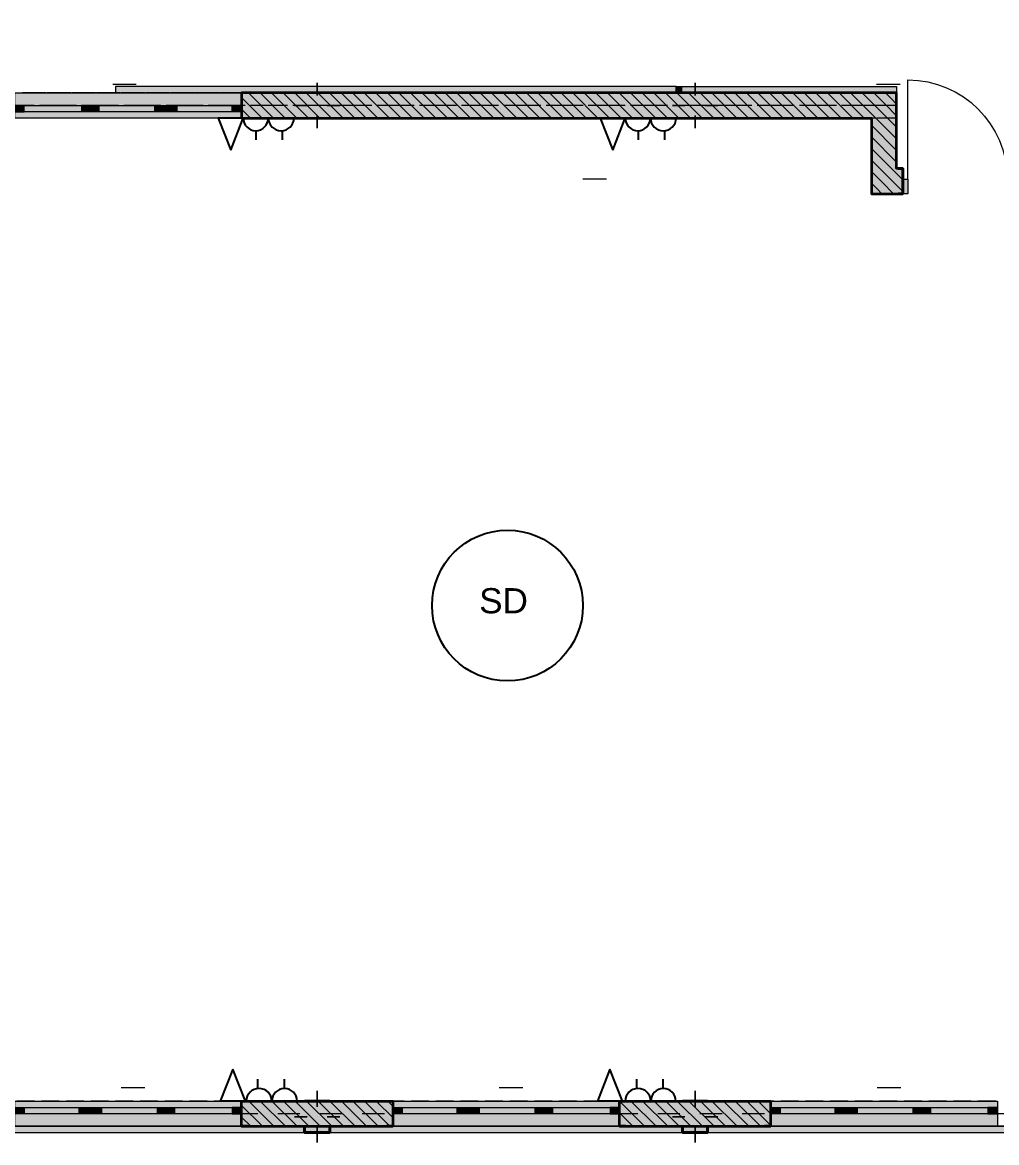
# Model space of a CAD drawing. Header units: inches. Extents: x 206002 to 410047, y 60394 to 83306.
# Drawn here: x 365110 to 372863, y 63736 to 72648 of the extents above; entities that cross this region are included whole.
import ezdxf

# ---------------------------------------------------------------- set-up
doc = ezdxf.new("R2010")
doc.units = ezdxf.units.IN
doc.header["$MEASUREMENT"] = 0
for name, color, linetype in [('LIGHTING', 1, 'Continuous'), ('PDF_Annotation - Text', 7, 'Continuous'), ('PDF_Structural - Bearing', 7, 'Continuous'), ('POW', 212, 'Continuous')]:
    doc.layers.add(name, color=color, linetype=linetype)
doc.styles.get("Standard").update_dxf_attribs({"font": 'arial.ttf'})

msp = doc.modelspace()

# ---------------------------------------------------------------- linework, layer by layer
at = {"layer": 'LIGHTING'}
for p, q in [((366866.7, 71886.5), (366666.7, 71886.5)), ((366666.7, 71886.5), (366767.6, 71632)), ((366767.6, 71632), (366866.7, 71886.5)), ((366866.7, 71886.5), (367271.1, 71886.5)), ((369907.9, 71886.5), (369707.9, 71886.5)), ((369707.9, 71886.5), (369808.8, 71632)), ((369808.8, 71632), (369907.9, 71886.5)), ((369907.9, 71886.5), (370312.2, 71886.5)), ((366967.8, 71786.5), (366967.8, 71713.4)), ((367178.1, 71786.8), (367178.1, 71713.4)), ((370009, 71786.5), (370009, 71713.4)), ((370219.2, 71786.8), (370219.2, 71713.4)), ((366783.5, 64320.4), (366684.4, 64065.9)), ((366884.4, 64065.9), (366783.5, 64320.4)), ((369784.5, 64320.4), (369685.4, 64065.9)), ((369885.4, 64065.9), (369784.5, 64320.4)), ((366984.1, 64165.7), (366984.1, 64239.1)), ((367194.4, 64165.9), (367194.4, 64239.1)), ((369999.1, 64165.7), (369999.1, 64239.1)), ((370209.4, 64165.9), (370209.4, 64239.1)), ((366884.4, 64065.9), (366684.4, 64065.9)), ((367295.5, 64065.9), (366891.2, 64065.9)), ((369885.4, 64065.9), (369685.4, 64065.9)), ((370310.5, 64065.9), (369906.1, 64065.9))]:
    msp.add_line(p, q, dxfattribs=at)
for centre, radius, start, end in [((366966.7, 71886.5), 100, 180, 0), ((367168.9, 71888.7), 102.2, 181.22338, 358.77662), ((370007.9, 71886.5), 100, 180, 0), ((370210, 71888.7), 102.2, 181.22338, 358.77662), ((366993.3, 64063.7), 102.2, 1.22338, 178.77662), ((367195.5, 64065.9), 100, 0, 180), ((370008.3, 64063.7), 102.2, 1.22338, 178.77662), ((370210.5, 64065.9), 100, 0, 180)]:
    msp.add_arc(centre, radius, start, end, dxfattribs=at)
at = {"layer": 'PDF_Annotation - Text', "lineweight": 9}
for points in [[(365828.6, 72155.3), (366015.7, 72155.3)], [(371907.5, 72155.3), (372094.6, 72155.3)], [(369570.4, 71403.3), (369757.4, 71403.3)], [(365897, 64174.6), (366084.1, 64174.6)], [(368904.9, 64174.6), (369092.1, 64174.6)], [(371912.9, 64174.6), (372099.9, 64174.6)]]:
    msp.add_lwpolyline(points, dxfattribs=at)
at = {"layer": 'PDF_Structural - Bearing', "lineweight": 18}
msp.add_lwpolyline([(409967, 74292.9), (379486.7, 74292.9), (379486.7, 81254.4), (376478.8, 81254.4), (376478.8, 74292.9), (345998.6, 74292.9), (345998.6, 65369.4), (355523.7, 65369.4), (355523.7, 63865.4), (400642.4, 63865.4), (400642.4, 65369.4), (409967, 65369.4)], close=True, dxfattribs=at)
msp.add_lwpolyline([(372157.4, 71400.2), (372157.4, 72190.3, -0.414213), (372947.5, 71400.2, -0.414195), (373280.4, 71733.1), (373280.4, 71400.2)], format="xyb", dxfattribs=at)
for points in [[(367555.3, 72087), (370312.6, 72087), (370312.6, 72137.2), (365850.8, 72137.2), (365850.8, 72087), (367354.8, 72087)], [(370362.7, 72087), (370312.6, 72087), (370312.6, 72137.2), (370362.7, 72137.2), (372067.2, 72137.2), (372067.2, 72087), (370563.2, 72087)], [(400642.4, 63951.2), (400642.4, 63865.4), (355523.7, 63865.4), (355523.7, 63815.3), (400692.6, 63815.3), (400692.6, 63865.4), (400692.6, 65319.2), (403650.4, 65319.2), (403700.5, 65319.2), (403700.5, 72087), (403650.4, 72087), (403650.4, 65369.4), (400692.6, 65369.4), (400642.4, 65369.4), (400642.4, 63865.4), (400564.8, 63865.4)], [(365251.9, 72087), (365110.4, 72087)], [(365299.8, 72087), (365158.3, 72087)], [(365448, 72087), (365306.5, 72087)], [(365495.9, 72087), (365354.4, 72087)], [(365644.1, 72087), (365502.6, 72087)], [(365692, 72087), (365550.5, 72087)], [(365840.2, 72087), (365698.7, 72087)], [(365888.1, 72087), (365746.7, 72087)], [(366036.3, 72087), (365894.9, 72087)], [(366084.3, 72087), (365942.8, 72087)], [(366232.4, 72087), (366091, 72087)], [(366280.4, 72087), (366138.9, 72087)], [(366428.6, 72087), (366287.1, 72087)], [(366476.5, 72087), (366335, 72087)], [(366624.8, 72087), (366483.2, 72087)], [(366672.7, 72087), (366531.1, 72087)], [(366820.9, 72087), (366679.4, 72087)], [(366868.8, 72087), (366727.3, 72087)], [(367017, 72087), (366875.5, 72087)], [(367064.9, 72087), (366923.5, 72087)], [(367213.1, 72087), (367071.7, 72087)], [(367261.1, 72087), (367119.6, 72087)], [(367409.2, 72087), (367267.8, 72087)], [(367457.2, 72087), (367315.7, 72087)], [(367605.4, 72087), (367463.9, 72087)], [(367653.3, 72087), (367511.8, 72087)], [(367801.5, 72087), (367660, 72087)], [(367849.4, 72087), (367707.9, 72087)], [(367997.6, 72087), (367856.1, 72087)], [(368045.5, 72087), (367904, 72087)], [(368193.7, 72087), (368052.2, 72087)], [(368241.6, 72087), (368100.2, 72087)], [(368389.9, 72087), (368248.4, 72087)], [(368437.8, 72087), (368296.3, 72087)], [(368586, 72087), (368444.6, 72087)], [(368634, 72087), (368492.5, 72087)], [(368782.2, 72087), (368640.7, 72087)], [(368830.1, 72087), (368688.6, 72087)], [(368978.3, 72087), (368836.8, 72087)], [(369026.2, 72087), (368884.7, 72087)], [(369174.4, 72087), (369032.9, 72087)], [(369222.3, 72087), (369080.8, 72087)], [(369370.5, 72087), (369229, 72087)], [(369418.4, 72087), (369277, 72087)], [(369566.6, 72087), (369425.1, 72087)], [(369614.5, 72087), (369473.1, 72087)], [(369762.7, 72087), (369621.3, 72087)], [(369810.7, 72087), (369669.2, 72087)], [(369958.9, 72087), (369817.4, 72087)], [(370006.8, 72087), (369865.3, 72087)], [(370155.1, 72087), (370013.5, 72087)], [(370203, 72087), (370061.4, 72087)], [(370351.2, 72087), (370209.7, 72087)], [(370399.1, 72087), (370257.6, 72087)], [(370547.3, 72087), (370405.8, 72087)], [(370595.2, 72087), (370453.8, 72087)], [(370743.4, 72087), (370601.9, 72087)], [(370791.3, 72087), (370649.9, 72087)], [(370939.5, 72087), (370798.1, 72087)], [(370987.5, 72087), (370846, 72087)], [(371135.7, 72087), (370994.2, 72087)], [(371183.6, 72087), (371042.1, 72087)], [(371331.8, 72087), (371190.3, 72087)], [(371379.7, 72087), (371238.2, 72087)], [(371527.9, 72087), (371386.4, 72087)], [(371575.8, 72087), (371434.3, 72087)], [(371724, 72087), (371582.5, 72087)], [(371771.9, 72087), (371630.5, 72087)], [(371920.2, 72087), (371778.6, 72087)], [(371966.9, 72087), (371826.6, 72087)], [(372067.2, 72014.2), (372067.2, 72087), (371974.9, 72087)], [(372067.2, 71959.5), (372067.2, 71886.5), (371962.1, 71886.5)], [(365189, 71886.5), (365047.5, 71886.5)], [(365239.1, 71886.5), (365097.7, 71886.5)], [(365385.1, 71886.5), (365243.6, 71886.5)], [(365435.2, 71886.5), (365293.8, 71886.5)], [(365581.2, 71886.5), (365439.8, 71886.5)], [(365631.4, 71886.5), (365489.9, 71886.5)], [(365777.3, 71886.5), (365635.9, 71886.5)], [(365827.5, 71886.5), (365686, 71886.5)], [(365973.5, 71886.5), (365832, 71886.5)], [(366023.6, 71886.5), (365882.1, 71886.5)], [(366169.6, 71886.5), (366028.1, 71886.5)], [(366219.7, 71886.5), (366078.2, 71886.5)], [(366365.7, 71886.5), (366224.2, 71886.5)], [(366415.8, 71886.5), (366274.4, 71886.5)], [(366561.9, 71886.5), (366420.3, 71886.5)], [(366612, 71886.5), (366470.5, 71886.5)], [(366758, 71886.5), (366616.6, 71886.5)], [(366808.2, 71886.5), (366666.7, 71886.5)], [(366954.1, 71886.5), (366812.7, 71886.5)], [(367004.3, 71886.5), (366862.8, 71886.5)], [(367150.3, 71886.5), (367008.8, 71886.5)], [(367200.4, 71886.5), (367058.9, 71886.5)], [(367346.4, 71886.5), (367204.9, 71886.5)], [(367396.5, 71886.5), (367255, 71886.5)], [(367542.5, 71886.5), (367401, 71886.5)], [(367592.6, 71886.5), (367451.2, 71886.5)], [(367738.6, 71886.5), (367597.1, 71886.5)], [(367788.7, 71886.5), (367647.3, 71886.5)], [(367934.7, 71886.5), (367793.3, 71886.5)], [(367984.9, 71886.5), (367843.4, 71886.5)], [(368130.8, 71886.5), (367989.4, 71886.5)], [(368181, 71886.5), (368039.5, 71886.5)], [(368327.1, 71886.5), (368185.5, 71886.5)], [(368377.2, 71886.5), (368235.6, 71886.5)], [(368523.2, 71886.5), (368381.7, 71886.5)], [(368573.3, 71886.5), (368431.8, 71886.5)], [(368719.3, 71886.5), (368577.8, 71886.5)], [(368769.4, 71886.5), (368627.9, 71886.5)], [(368915.4, 71886.5), (368773.9, 71886.5)], [(368965.5, 71886.5), (368824.1, 71886.5)], [(369111.5, 71886.5), (368970.1, 71886.5)], [(369161.7, 71886.5), (369020.2, 71886.5)], [(369307.6, 71886.5), (369166.2, 71886.5)], [(369357.8, 71886.5), (369216.3, 71886.5)], [(369503.8, 71886.5), (369362.3, 71886.5)], [(369553.9, 71886.5), (369412.4, 71886.5)], [(369699.9, 71886.5), (369558.4, 71886.5)], [(369750, 71886.5), (369608.5, 71886.5)], [(369896, 71886.5), (369754.5, 71886.5)], [(369946.1, 71886.5), (369804.6, 71886.5)], [(370092.2, 71886.5), (369950.6, 71886.5)], [(370142.3, 71886.5), (370000.8, 71886.5)], [(370288.3, 71886.5), (370146.8, 71886.5)], [(370338.5, 71886.5), (370197, 71886.5)], [(370312.6, 71886.5), (370362.7, 71886.5)], [(370484.4, 71886.5), (370343, 71886.5)], [(370534.6, 71886.5), (370393.1, 71886.5)], [(370680.6, 71886.5), (370539.1, 71886.5)], [(370730.7, 71886.5), (370589.2, 71886.5)], [(370876.7, 71886.5), (370735.2, 71886.5)], [(370926.8, 71886.5), (370785.3, 71886.5)], [(371072.8, 71886.5), (370931.3, 71886.5)], [(371122.9, 71886.5), (370981.4, 71886.5)], [(371268.9, 71886.5), (371127.4, 71886.5)], [(371319, 71886.5), (371177.6, 71886.5)], [(371465, 71886.5), (371323.5, 71886.5)], [(371515.2, 71886.5), (371373.7, 71886.5)], [(371661.1, 71886.5), (371519.7, 71886.5)], [(371711.3, 71886.5), (371569.8, 71886.5)], [(371857.4, 71886.5), (371715.8, 71886.5)], [(371907.5, 71886.5), (371765.9, 71886.5)], [(371966.9, 71886.5), (371912, 71886.5)], [(365207.2, 64065.9), (365065.8, 64065.9)], [(365403.4, 64065.9), (365261.9, 64065.9)], [(365599.5, 64065.9), (365458, 64065.9)], [(365795.6, 64065.9), (365654.1, 64065.9)], [(365991.7, 64065.9), (365850.2, 64065.9)], [(366187.8, 64065.9), (366046.4, 64065.9)], [(366383.9, 64065.9), (366242.5, 64065.9)], [(366580.2, 64065.9), (366438.6, 64065.9)], [(366776.3, 64065.9), (366634.8, 64065.9)], [(366972.4, 64065.9), (366830.9, 64065.9)], [(367168.5, 64065.9), (367027, 64065.9)], [(367364.6, 64065.9), (367223.2, 64065.9)], [(367560.7, 64065.9), (367419.3, 64065.9)], [(367756.9, 64065.9), (367615.4, 64065.9)], [(367953, 64065.9), (367811.5, 64065.9)], [(368149.1, 64065.9), (368007.6, 64065.9)], [(368345.3, 64065.9), (368203.7, 64065.9)], [(368541.4, 64065.9), (368399.9, 64065.9)], [(368737.5, 64065.9), (368596.1, 64065.9)], [(368933.7, 64065.9), (368792.2, 64065.9)], [(369129.8, 64065.9), (368988.3, 64065.9)], [(369325.9, 64065.9), (369184.4, 64065.9)], [(369522, 64065.9), (369380.5, 64065.9)], [(369718.1, 64065.9), (369576.6, 64065.9)], [(369914.2, 64065.9), (369772.8, 64065.9)], [(370110.5, 64065.9), (369968.9, 64065.9)], [(370306.6, 64065.9), (370165.1, 64065.9)], [(370502.7, 64065.9), (370361.2, 64065.9)], [(370698.8, 64065.9), (370557.3, 64065.9)], [(370894.9, 64065.9), (370753.4, 64065.9)], [(371091, 64065.9), (370949.6, 64065.9)], [(371287.1, 64065.9), (371145.7, 64065.9)], [(371483.3, 64065.9), (371341.8, 64065.9)], [(371679.4, 64065.9), (371537.9, 64065.9)], [(371875.6, 64065.9), (371734, 64065.9)], [(372071.7, 64065.9), (371930.2, 64065.9)], [(372267.8, 64065.9), (372126.4, 64065.9)], [(372463.9, 64065.9), (372322.5, 64065.9)], [(372660.1, 64065.9), (372518.6, 64065.9)], [(372856.2, 64065.9), (372714.7, 64065.9)], [(365207.2, 63865.4), (365065.8, 63865.4)], [(365403.4, 63865.4), (365261.9, 63865.4)], [(365599.5, 63865.4), (365458, 63865.4)], [(365795.6, 63865.4), (365654.1, 63865.4)], [(365991.7, 63865.4), (365850.2, 63865.4)], [(366187.8, 63865.4), (366046.4, 63865.4)], [(366383.9, 63865.4), (366242.5, 63865.4)], [(366580.2, 63865.4), (366438.6, 63865.4)], [(366776.3, 63865.4), (366634.8, 63865.4)], [(366972.4, 63865.4), (366830.9, 63865.4)], [(367168.5, 63865.4), (367027, 63865.4)], [(367364.6, 63865.4), (367223.2, 63865.4)], [(367560.7, 63865.4), (367419.3, 63865.4)], [(367756.9, 63865.4), (367615.4, 63865.4)], [(367953, 63865.4), (367811.5, 63865.4)], [(368149.1, 63865.4), (368007.6, 63865.4)], [(368345.3, 63865.4), (368203.7, 63865.4)], [(368541.4, 63865.4), (368399.9, 63865.4)], [(368737.5, 63865.4), (368596.1, 63865.4)], [(368933.7, 63865.4), (368792.2, 63865.4)], [(369129.8, 63865.4), (368988.3, 63865.4)], [(369325.9, 63865.4), (369184.4, 63865.4)], [(369522, 63865.4), (369380.5, 63865.4)], [(369718.1, 63865.4), (369576.6, 63865.4)], [(369914.2, 63865.4), (369772.8, 63865.4)], [(370110.5, 63865.4), (369968.9, 63865.4)], [(370306.6, 63865.4), (370165.1, 63865.4)], [(370502.7, 63865.4), (370361.2, 63865.4)], [(370698.8, 63865.4), (370557.3, 63865.4)], [(370894.9, 63865.4), (370753.4, 63865.4)], [(371091, 63865.4), (370949.6, 63865.4)], [(371287.1, 63865.4), (371145.7, 63865.4)], [(371483.3, 63865.4), (371341.8, 63865.4)], [(371679.4, 63865.4), (371537.9, 63865.4)], [(371875.6, 63865.4), (371734, 63865.4)], [(372071.7, 63865.4), (371930.2, 63865.4)], [(372267.8, 63865.4), (372126.4, 63865.4)], [(372463.9, 63865.4), (372322.5, 63865.4)], [(372660.1, 63865.4), (372518.6, 63865.4)], [(372856.2, 63865.4), (372714.7, 63865.4)]]:
    msp.add_lwpolyline(points, dxfattribs=at)
at = {"layer": 'PDF_Structural - Bearing', "lineweight": 0}
for points in [[(367455.1, 72167.3), (367455.1, 72067)], [(370463, 72167.3), (370463, 72067)], [(367274.6, 71986.8), (367374.9, 71986.8)], [(367635.5, 71986.8), (367535.3, 71986.8)], [(370282.5, 71986.8), (370382.8, 71986.8)], [(370643.5, 71986.8), (370543.2, 71986.8)], [(367455.1, 71806.3), (367455.1, 71906.6)], [(370463, 71806.3), (370463, 71906.6)], [(367455.1, 64146.8), (367455.1, 64021.5)], [(370463, 64146.8), (370463, 64021.5)], [(367274.6, 63941.3), (367374.9, 63941.3)], [(367635.5, 63941.3), (367535.3, 63941.3)], [(370282.5, 63941.3), (370382.8, 63941.3)], [(370643.5, 63941.3), (370543.2, 63941.3)], [(367455.1, 63735.8), (367455.1, 63861.1)], [(370463, 63735.8), (370463, 63861.1)]]:
    msp.add_lwpolyline(points, close=True, dxfattribs=at)
at = {"layer": 'PDF_Structural - Bearing', "lineweight": 13}
for points in [[(366853.5, 71886.5), (365048.7, 71886.5), (365048.7, 71936.6), (365048.7, 71986.8), (365048.7, 71936.6), (365123.9, 71936.6), (365123.9, 71986.8), (365048.7, 71986.8), (365048.7, 72087), (366853.5, 72087), (366853.5, 71986.8), (366853.5, 71936.6)], [(365650.3, 71936.6), (365582.1, 71936.6), (365582.1, 71986.8), (365650.3, 71986.8), (365718.5, 71986.8), (365718.5, 71936.6)], [(366251.9, 71936.6), (366164.2, 71936.6), (366164.2, 71986.8), (366251.9, 71986.8), (366339.6, 71986.8), (366339.6, 71936.6)], [(366853.5, 71936.6), (366778.3, 71936.6), (366778.3, 71986.8), (366853.5, 71986.8)], [(365048.7, 64065.9), (366853.5, 64065.9), (366853.5, 64015.8), (366853.5, 63965.7), (366853.5, 64015.8), (366778.3, 64015.8), (366778.3, 63965.7), (366853.5, 63965.7), (366853.5, 63865.4), (365048.7, 63865.4), (365048.7, 63965.7), (365048.7, 64015.8)], [(365048.7, 64015.8), (365123.9, 64015.8), (365123.9, 63965.7), (365048.7, 63965.7)], [(365650.3, 64015.8), (365738, 64015.8), (365738, 63965.7), (365650.3, 63965.7), (365562.6, 63965.7), (365562.6, 64015.8)], [(366251.9, 64015.8), (366320.1, 64015.8), (366320.1, 63965.7), (366251.9, 63965.7), (366183.7, 63965.7), (366183.7, 64015.8)], [(368056.6, 64065.9), (369861.4, 64065.9), (369861.4, 64015.8), (369861.4, 63965.7), (369861.4, 64015.8), (369786.2, 64015.8), (369786.2, 63965.7), (369861.4, 63965.7), (369861.4, 63865.4), (368056.6, 63865.4), (368056.6, 63965.7), (368056.6, 64015.8)], [(368056.6, 64015.8), (368131.8, 64015.8), (368131.8, 63965.7), (368056.6, 63965.7)], [(368658.2, 64015.8), (368746, 64015.8), (368746, 63965.7), (368658.2, 63965.7), (368570.5, 63965.7), (368570.5, 64015.8)], [(369259.8, 64015.8), (369328, 64015.8), (369328, 63965.7), (369259.8, 63965.7), (369191.6, 63965.7), (369191.6, 64015.8)], [(371064.6, 64065.9), (372869.3, 64065.9), (372869.3, 64015.8), (372869.3, 63965.7), (372869.3, 64015.8), (372794.1, 64015.8), (372794.1, 63965.7), (372869.3, 63965.7), (372869.3, 63865.4), (371064.6, 63865.4), (371064.6, 63965.7), (371064.6, 64015.8)], [(371064.6, 64015.8), (371139.8, 64015.8), (371139.8, 63965.7), (371064.6, 63965.7)], [(371666.1, 64015.8), (371753.9, 64015.8), (371753.9, 63965.7), (371666.1, 63965.7), (371578.4, 63965.7), (371578.4, 64015.8)], [(372267.7, 64015.8), (372335.9, 64015.8), (372335.9, 63965.7), (372267.7, 63965.7), (372199.6, 63965.7), (372199.6, 64015.8)]]:
    msp.add_lwpolyline(points, close=True, dxfattribs=at)
at = {"layer": 'PDF_Structural - Bearing', "lineweight": 35}
for points in [[(366903.6, 72087), (366853.5, 72087), (366853.5, 71986.8), (366853.5, 71936.6), (366853.5, 71886.5), (370463, 71886.5)], [(370463, 72087), (366853.5, 72087)], [(372117.3, 71485.5), (372117.3, 71400.2), (372117.3, 71485.5), (372067.2, 71485.5), (372067.2, 71886.5), (372067.2, 72087), (370362.7, 72087)], [(370362.7, 71886.5), (370563.2, 71886.5), (371866.7, 71886.5), (371866.7, 71485.5), (371866.7, 71284.9), (372117.3, 71284.9), (372080.2, 71284.9), (372117.3, 71284.9), (372080.2, 71284.9)], [(372117.3, 71284.9), (372117.3, 71400.2), (372117.3, 71284.9), (372117.3, 71400.2), (372117.3, 71485.5), (372080.2, 71485.5), (372117.3, 71485.5), (372080.2, 71485.5)], [(366903.6, 63865.4), (366853.5, 63865.4), (366853.5, 63965.7), (366853.5, 64015.8), (366853.5, 64065.9), (368056.6, 64065.9), (368056.6, 64015.8), (368056.6, 63965.7), (368056.6, 63865.4), (368006.5, 63865.4)], [(369911.5, 63865.4), (369861.4, 63865.4), (369861.4, 63965.7), (369861.4, 64015.8), (369861.4, 64065.9), (371064.6, 64065.9), (371064.6, 64015.8), (371064.6, 63965.7), (371064.6, 63865.4), (371014.4, 63865.4)], [(366853.5, 63865.4), (368056.6, 63865.4)], [(369861.4, 63865.4), (371064.6, 63865.4)]]:
    msp.add_lwpolyline(points, dxfattribs=at)
at = {"layer": 'PDF_Structural - Bearing', "lineweight": 13}
for points in [[(366853.5, 72087), (366903.6, 72087)], [(365123.9, 71986.8), (365582.1, 71986.8)], [(365582.1, 71936.6), (365123.9, 71936.6)], [(365718.5, 71986.8), (366164.2, 71986.8)], [(366164.2, 71936.6), (365718.5, 71936.6)], [(366339.6, 71986.8), (366778.3, 71986.8)], [(366778.3, 71936.6), (366339.6, 71936.6)], [(365123.9, 64015.8), (365562.6, 64015.8)], [(365738, 64015.8), (366183.7, 64015.8)], [(366320.1, 64015.8), (366778.3, 64015.8)], [(368131.8, 64015.8), (368570.5, 64015.8)], [(368746, 64015.8), (369191.6, 64015.8)], [(369328, 64015.8), (369786.2, 64015.8)], [(371139.8, 64015.8), (371578.4, 64015.8)], [(371753.9, 64015.8), (372199.6, 64015.8)], [(372335.9, 64015.8), (372794.1, 64015.8)], [(365562.6, 63965.7), (365123.9, 63965.7)], [(366183.7, 63965.7), (365738, 63965.7)], [(366778.3, 63965.7), (366320.1, 63965.7)], [(368570.5, 63965.7), (368131.8, 63965.7)], [(369191.6, 63965.7), (368746, 63965.7)], [(369786.2, 63965.7), (369328, 63965.7)], [(371578.4, 63965.7), (371139.8, 63965.7)], [(372199.6, 63965.7), (371753.9, 63965.7)], [(372794.1, 63965.7), (372335.9, 63965.7)], [(366853.5, 63865.4), (366903.6, 63865.4)], [(368056.6, 63865.4), (368006.5, 63865.4)], [(369861.4, 63865.4), (369911.5, 63865.4)], [(371064.6, 63865.4), (371014.4, 63865.4)]]:
    msp.add_lwpolyline(points, dxfattribs=at)
at = {"layer": 'PDF_Structural - Bearing', "lineweight": 9}
for points in [[(366853.5, 72049.9), (367016.9, 71886.5)], [(366908.5, 72087), (367109.1, 71886.5)], [(367000.7, 72087), (367201.2, 71886.5)], [(367092.8, 72087), (367293.3, 71886.5)], [(367185.1, 72087), (367385.6, 71886.5)], [(367277.2, 72087), (367477.7, 71886.5)], [(367369.3, 72087), (367569.9, 71886.5)], [(367461.5, 72087), (367662, 71886.5)], [(367553.7, 72087), (367754.2, 71886.5)], [(367645.9, 72087), (367846.4, 71886.5)], [(367738, 72087), (367938.5, 71886.5)], [(367830.2, 72087), (368030.7, 71886.5)], [(367922.4, 72087), (368122.9, 71886.5)], [(368014.5, 72087), (368215.1, 71886.5)], [(368106.7, 72087), (368307.2, 71886.5)], [(368198.8, 72087), (368399.3, 71886.5)], [(368291.1, 72087), (368491.6, 71886.5)], [(368383.2, 72087), (368583.7, 71886.5)], [(368475.3, 72087), (368675.9, 71886.5)], [(368567.5, 72087), (368768, 71886.5)], [(368659.7, 72087), (368860.3, 71886.5)], [(368751.9, 72087), (368952.4, 71886.5)], [(368844, 72087), (369044.5, 71886.5)], [(368936.2, 72087), (369136.7, 71886.5)], [(369028.3, 72087), (369228.8, 71886.5)], [(369120.5, 72087), (369321.1, 71886.5)], [(369212.7, 72087), (369413.2, 71886.5)], [(369304.8, 72087), (369505.4, 71886.5)], [(369397, 72087), (369597.5, 71886.5)], [(369489.2, 72087), (369689.7, 71886.5)], [(369581.4, 72087), (369781.9, 71886.5)], [(369673.5, 72087), (369874, 71886.5)], [(369765.6, 72087), (369966.2, 71886.5)], [(369857.9, 72087), (370058.4, 71886.5)], [(369950, 72087), (370150.6, 71886.5)], [(370042.2, 72087), (370242.7, 71886.5)], [(370134.3, 72087), (370334.8, 71886.5)], [(370226.6, 72087), (370427.1, 71886.5), (370362.7, 71950.8)], [(370318.7, 72087), (370463, 71942.8)], [(370362.7, 72043), (370519.2, 71886.5)], [(370611.4, 71886.5), (370410.8, 72087), (370463, 72034.9)], [(370503, 72087), (370703.5, 71886.5)], [(370595.2, 72087), (370795.8, 71886.5)], [(370687.4, 72087), (370887.9, 71886.5)], [(370779.5, 72087), (370980, 71886.5)], [(370871.7, 72087), (371072.2, 71886.5)], [(370963.8, 72087), (371164.3, 71886.5)], [(371056, 72087), (371256.6, 71886.5)], [(371148.2, 72087), (371348.7, 71886.5)], [(371240.3, 72087), (371440.9, 71886.5)], [(371332.5, 72087), (371533, 71886.5)], [(371424.7, 72087), (371625.2, 71886.5)], [(371516.9, 72087), (371717.4, 71886.5)], [(371609, 72087), (371809.5, 71886.5)], [(372067.2, 71721), (371901.7, 71886.5), (371884.2, 71904.1), (371866.7, 71921.5), (371701.1, 72087)], [(371930.3, 71950.1), (371866.7, 72013.7), (371793.4, 72087)], [(372067.2, 71905.4), (371976.4, 71996.2), (371885.5, 72087)], [(372067.2, 71997.5), (372022.5, 72042.3), (371977.7, 72087)], [(366853.5, 71957.7), (366924.8, 71886.5)], [(372067.2, 71813.1), (371993.9, 71886.5), (371930.3, 71950.1)], [(371866.7, 71829.4), (372067.2, 71628.8)], [(371866.7, 71737.2), (372067.2, 71536.7)], [(372117.3, 71394.3), (372067.2, 71444.5), (372046.8, 71465), (372026.3, 71485.5), (371866.7, 71645)], [(372117.3, 71302.2), (372067.2, 71352.3), (372000.6, 71418.9), (371934.1, 71485.5), (371866.7, 71552.8)], [(372042.4, 71284.9), (371954.6, 71372.9), (371866.7, 71460.7)], [(371950.3, 71284.9), (371908.5, 71326.7), (371866.7, 71368.6)], [(366853.5, 64031.4), (367019.5, 63865.4)], [(366911.1, 64065.9), (367111.7, 63865.4)], [(367003.3, 64065.9), (367203.8, 63865.4)], [(367095.5, 64065.9), (367296, 63865.4)], [(367187.7, 64065.9), (367388.2, 63865.4)], [(367279.8, 64065.9), (367480.3, 63865.4)], [(367371.9, 64065.9), (367572.5, 63865.4)], [(367464.2, 64065.9), (367664.7, 63865.4)], [(367556.3, 64065.9), (367756.9, 63865.4)], [(367648.5, 64065.9), (367849, 63865.4)], [(367740.6, 64065.9), (367941.1, 63865.4)], [(367832.9, 64065.9), (368033.4, 63865.4)], [(367925, 64065.9), (368056.6, 63934.3)], [(368017.1, 64065.9), (368056.6, 64026.4)], [(369861.4, 64065), (370061, 63865.4)], [(369952.6, 64065.9), (370153.2, 63865.4)], [(370044.8, 64065.9), (370245.3, 63865.4)], [(370137, 64065.9), (370337.6, 63865.4)], [(370229.2, 64065.9), (370429.7, 63865.4)], [(370321.3, 64065.9), (370521.8, 63865.4)], [(370413.5, 64065.9), (370614, 63865.4)], [(370505.7, 64065.9), (370706.2, 63865.4)], [(370597.8, 64065.9), (370798.4, 63865.4)], [(370690, 64065.9), (370890.5, 63865.4)], [(370782.1, 64065.9), (370982.6, 63865.4)], [(370874.3, 64065.9), (371064.6, 63875.6)], [(370966.5, 64065.9), (371064.6, 63967.9)], [(371058.6, 64065.9), (371064.6, 64060)], [(366853.5, 63939.3), (366927.4, 63865.4)], [(369861.4, 63972.8), (369968.9, 63865.4)], [(369861.4, 63880.6), (369876.6, 63865.4)]]:
    msp.add_lwpolyline(points, dxfattribs=at)
at = {"layer": 'PDF_Structural - Bearing', "lineweight": 20}
for points in [[(365203.6, 71986.8), (365026.8, 71986.8)], [(365156.5, 71986.8), (365156.5, 71986.8)], [(365421.8, 71986.8), (365244.9, 71986.8)], [(365274.3, 71986.8), (365274.3, 71986.8)], [(365539.6, 71986.8), (365362.8, 71986.8)], [(365492.5, 71986.8), (365492.5, 71986.8)], [(365757.8, 71986.8), (365580.9, 71986.8)], [(365610.4, 71986.8), (365610.4, 71986.8)], [(365875.7, 71986.8), (365698.8, 71986.8)], [(365828.6, 71986.8), (365828.6, 71986.8)], [(366093.8, 71986.8), (365916.9, 71986.8)], [(365946.4, 71986.8), (365946.4, 71986.8)], [(366211.7, 71986.8), (366034.8, 71986.8)], [(366164.6, 71986.8), (366164.6, 71986.8)], [(366429.9, 71986.8), (366253, 71986.8)], [(366282.5, 71986.8), (366282.5, 71986.8)], [(366547.7, 71986.8), (366370.9, 71986.8)], [(366500.5, 71986.8), (366500.5, 71986.8)], [(366765.8, 71986.8), (366589, 71986.8)], [(366618.5, 71986.8), (366618.5, 71986.8)], [(366883.8, 71986.8), (366706.9, 71986.8)], [(366836.6, 71986.8), (366836.6, 71986.8)], [(367101.9, 71986.8), (366925.1, 71986.8)], [(366954.4, 71986.8), (366954.4, 71986.8)], [(367219.7, 71986.8), (367042.9, 71986.8)], [(367172.6, 71986.8), (367172.6, 71986.8)], [(367437.9, 71986.8), (367261.1, 71986.8)], [(367290.5, 71986.8), (367290.5, 71986.8)], [(367555.8, 71986.8), (367379, 71986.8)], [(367508.6, 71986.8), (367508.6, 71986.8)], [(367773.9, 71986.8), (367597, 71986.8)], [(367626.5, 71986.8), (367626.5, 71986.8)], [(367891.8, 71986.8), (367714.9, 71986.8)], [(367844.7, 71986.8), (367844.7, 71986.8)], [(368110, 71986.8), (367933.1, 71986.8)], [(367962.6, 71986.8), (367962.6, 71986.8)], [(368227.8, 71986.8), (368051, 71986.8)], [(368180.7, 71986.8), (368180.7, 71986.8)], [(368446, 71986.8), (368269.1, 71986.8)], [(368298.6, 71986.8), (368298.6, 71986.8)], [(368563.9, 71986.8), (368387, 71986.8)], [(368516.8, 71986.8), (368516.8, 71986.8)], [(368782, 71986.8), (368605.2, 71986.8)], [(368634.6, 71986.8), (368634.6, 71986.8)], [(368899.9, 71986.8), (368723, 71986.8)], [(368852.7, 71986.8), (368852.7, 71986.8)], [(369118, 71986.8), (368941.2, 71986.8)], [(368970.7, 71986.8), (368970.7, 71986.8)], [(369236, 71986.8), (369059.1, 71986.8)], [(369188.7, 71986.8), (369188.7, 71986.8)], [(369454, 71986.8), (369277.2, 71986.8)], [(369306.6, 71986.8), (369306.6, 71986.8)], [(369571.9, 71986.8), (369395.1, 71986.8)], [(369524.8, 71986.8), (369524.8, 71986.8)], [(369790.1, 71986.8), (369613.2, 71986.8)], [(369642.7, 71986.8), (369642.7, 71986.8)], [(369907.9, 71986.8), (369731.1, 71986.8)], [(369860.8, 71986.8), (369860.8, 71986.8)], [(370126.1, 71986.8), (369949.2, 71986.8)], [(369978.7, 71986.8), (369978.7, 71986.8)], [(370244, 71986.8), (370067.1, 71986.8)], [(370196.9, 71986.8), (370196.9, 71986.8)], [(370462.1, 71986.8), (370285.3, 71986.8)], [(370314.7, 71986.8), (370314.7, 71986.8)], [(370580, 71986.8), (370403.1, 71986.8)], [(370532.9, 71986.8), (370532.9, 71986.8)], [(370798.2, 71986.8), (370621.3, 71986.8)], [(370650.8, 71986.8), (370650.8, 71986.8)], [(370916.1, 71986.8), (370739.2, 71986.8)], [(370868.8, 71986.8), (370868.8, 71986.8)], [(371134.1, 71986.8), (370957.3, 71986.8)], [(370986.8, 71986.8), (370986.8, 71986.8)], [(371252.1, 71986.8), (371075.2, 71986.8)], [(371204.9, 71986.8), (371204.9, 71986.8)], [(371470.2, 71986.8), (371293.4, 71986.8)], [(371322.7, 71986.8), (371322.7, 71986.8)], [(371588, 71986.8), (371411.2, 71986.8)], [(371540.9, 71986.8), (371540.9, 71986.8)], [(371806.2, 71986.8), (371629.4, 71986.8)], [(371658.8, 71986.8), (371658.8, 71986.8)], [(371966.9, 71986.8), (371747.3, 71986.8)], [(371877, 71986.8), (371877, 71986.8)], [(372067.2, 71986.8), (371965.3, 71986.8)], [(365302.4, 63965.7), (365125.5, 63965.7)], [(365373.1, 63965.7), (365373.1, 63965.7)], [(365638.4, 63965.7), (365461.5, 63965.7)], [(365709.2, 63965.7), (365709.2, 63965.7)], [(365974.4, 63965.7), (365797.6, 63965.7)], [(366045.2, 63965.7), (366045.2, 63965.7)], [(366310.4, 63965.7), (366133.6, 63965.7)], [(366381.1, 63965.7), (366381.1, 63965.7)], [(366646.4, 63965.7), (366469.6, 63965.7)], [(366717.2, 63965.7), (366717.2, 63965.7)], [(366982.5, 63965.7), (366805.7, 63965.7)], [(367053.2, 63965.7), (367053.2, 63965.7)], [(367318.5, 63965.7), (367141.6, 63965.7)], [(367389.3, 63965.7), (367389.3, 63965.7)], [(367654.5, 63965.7), (367477.6, 63965.7)], [(367725.3, 63965.7), (367725.3, 63965.7)], [(367990.6, 63965.7), (367813.7, 63965.7)], [(368061.3, 63965.7), (368061.3, 63965.7)], [(368326.6, 63965.7), (368149.7, 63965.7)], [(368397.3, 63965.7), (368397.3, 63965.7)], [(368662.6, 63965.7), (368485.8, 63965.7)], [(368733.3, 63965.7), (368733.3, 63965.7)], [(368998.6, 63965.7), (368821.8, 63965.7)], [(369069.3, 63965.7), (369069.3, 63965.7)], [(369334.6, 63965.7), (369157.7, 63965.7)], [(369405.4, 63965.7), (369405.4, 63965.7)], [(369670.7, 63965.7), (369493.8, 63965.7)], [(369741.4, 63965.7), (369741.4, 63965.7)], [(370006.7, 63965.7), (369829.8, 63965.7)], [(370077.5, 63965.7), (370077.5, 63965.7)], [(370342.7, 63965.7), (370165.9, 63965.7)], [(370413.5, 63965.7), (370413.5, 63965.7)], [(370678.7, 63965.7), (370501.9, 63965.7)], [(370749.4, 63965.7), (370749.4, 63965.7)], [(371014.7, 63965.7), (370837.9, 63965.7)], [(371085.5, 63965.7), (371085.5, 63965.7)], [(371350.8, 63965.7), (371174, 63965.7)], [(371421.5, 63965.7), (371421.5, 63965.7)], [(371686.8, 63965.7), (371509.9, 63965.7)], [(371757.6, 63965.7), (371757.6, 63965.7)], [(372022.8, 63965.7), (371846, 63965.7)], [(372093.6, 63965.7), (372093.6, 63965.7)], [(372358.9, 63965.7), (372182, 63965.7)], [(372429.6, 63965.7), (372429.6, 63965.7)], [(372694.9, 63965.7), (372518, 63965.7)], [(372765.6, 63965.7), (372765.6, 63965.7)], [(373030.9, 63965.7), (372854.1, 63965.7)]]:
    msp.add_lwpolyline(points, dxfattribs=at)
at = {"layer": 'PDF_Structural - Bearing', "lineweight": 0}
for points in [[(367455.1, 71986.8), (367455.1, 71986.8)], [(367455.1, 71986.8), (367455.1, 71986.8)], [(370463, 71986.8), (370463, 71986.8)], [(370463, 71986.8), (370463, 71986.8)], [(367455.1, 63941.3), (367455.1, 63941.3)], [(367455.1, 63941.3), (367455.1, 63941.3)], [(370463, 63941.3), (370463, 63941.3)], [(370463, 63941.3), (370463, 63941.3)]]:
    msp.add_lwpolyline(points, dxfattribs=at)
at = {"layer": 'PDF_Structural - Bearing', "lineweight": 20}
msp.add_lwpolyline([(372117.3, 71400.2), (372157.4, 71400.2), (372157.4, 71284.9), (372117.3, 71284.9)], close=True, dxfattribs=at)
at = {"layer": 'PDF_Structural - Bearing', "lineweight": 35}
for points in [[(367354.8, 64065.9), (367354.8, 64066.6), (367555.3, 64066.6), (367555.3, 64065.9), (367555.3, 64066.6), (367354.8, 64066.6)], [(370362.7, 64065.9), (370362.7, 64066.6), (370563.2, 64066.6), (370563.2, 64065.9), (370563.2, 64066.6), (370362.7, 64066.6)], [(367555.3, 63865.4), (367555.3, 63816), (367354.8, 63816), (367354.8, 63865.4), (367354.8, 63816), (367555.3, 63816)], [(370563.2, 63865.4), (370563.2, 63816), (370362.7, 63816), (370362.7, 63865.4), (370362.7, 63816), (370563.2, 63816)]]:
    msp.add_lwpolyline(points, close=True, dxfattribs=at)
at = {"layer": 'PDF_Structural - Bearing', "lineweight": 15}
for points in [[(367355.2, 63856.4), (367355.2, 63856.4)], [(367355.2, 63856.4), (367355.2, 63856.4)], [(367398.6, 63831.3), (367398.6, 63831.3)], [(367398.6, 63831.3), (367398.6, 63831.3)], [(367442, 63856.4), (367442, 63856.4)], [(367442, 63856.4), (367442, 63856.4)], [(367485.4, 63831.3), (367485.4, 63831.3)], [(367485.4, 63831.3), (367485.4, 63831.3)], [(367528.9, 63856.4), (367528.9, 63856.4)], [(367528.9, 63856.4), (367528.9, 63856.4)], [(370394.3, 63856.4), (370394.3, 63856.4)], [(370394.3, 63856.4), (370394.3, 63856.4)], [(370437.7, 63831.3), (370437.7, 63831.3)], [(370437.7, 63831.3), (370437.7, 63831.3)], [(370481.1, 63856.4), (370481.1, 63856.4)], [(370481.1, 63856.4), (370481.1, 63856.4)], [(370524.5, 63831.3), (370524.5, 63831.3)], [(370524.5, 63831.3), (370524.5, 63831.3)]]:
    msp.add_lwpolyline(points, dxfattribs=at)
at = {"layer": 'PDF_Structural - Bearing', "color": 7, "lineweight": 0, "true_color": 0xffffff, "transparency": 33554559}
for points in [[(365850.8, 72087), (365850.8, 72137.2), (370312.6, 72087), (370312.6, 72137.2)], [(370362.7, 72137.2), (370362.7, 72087), (370312.6, 72137.2)], [(370312.6, 72137.2), (370362.7, 72087), (370312.6, 72087)], [(370362.7, 72087), (370362.7, 72137.2), (372067.2, 72087), (372067.2, 72137.2)], [(366853.5, 72087), (366853.5, 71886.5), (365048.7, 72087), (365048.7, 71886.5)], [(370463, 72087), (370463, 71886.5), (366853.5, 72087), (366853.5, 71886.5)], [(371866.7, 72087), (371866.7, 71886.5), (370362.7, 72087), (370362.7, 71886.5)], [(372067.2, 72087), (372067.2, 71886.5), (371866.7, 71886.5)], [(371866.7, 71886.5), (371866.7, 72087), (372067.2, 72087)], [(365048.7, 71986.8), (365048.7, 71936.6), (365123.9, 71986.8), (365123.9, 71936.6)], [(365123.9, 71986.8), (365123.9, 71936.6), (365582.1, 71986.8), (365582.1, 71936.6)], [(365650.3, 71936.6), (365650.3, 71986.8), (365582.1, 71936.6), (365582.1, 71986.8)], [(365650.3, 71986.8), (365650.3, 71936.6), (365718.5, 71986.8), (365718.5, 71936.6)], [(365718.5, 71986.8), (365718.5, 71936.6), (366164.2, 71986.8), (366164.2, 71936.6)], [(366251.9, 71936.6), (366251.9, 71986.8), (366164.2, 71936.6), (366164.2, 71986.8)], [(366251.9, 71986.8), (366251.9, 71936.6), (366339.6, 71986.8), (366339.6, 71936.6)], [(366339.6, 71986.8), (366339.6, 71936.6), (366778.3, 71986.8), (366778.3, 71936.6)], [(366853.5, 71936.6), (366853.5, 71986.8), (366778.3, 71936.6), (366778.3, 71986.8)], [(372067.2, 71485.5), (371866.7, 71485.5), (372067.2, 71886.5), (371866.7, 71886.5)], [(371866.7, 71485.5), (372067.2, 71485.5), (371866.7, 71284.9)], [(372067.2, 71284.9), (371866.7, 71284.9), (372067.2, 71485.5)], [(372067.2, 71485.5), (372117.3, 71485.5), (372067.2, 71284.9), (372117.3, 71284.9)], [(372117.3, 71400.2), (372117.3, 71284.9), (372157.4, 71400.2), (372157.4, 71284.9)], [(365048.7, 63865.4), (365048.7, 64065.9), (366853.5, 63865.4), (366853.5, 64065.9)], [(365048.7, 64015.8), (365048.7, 63965.7), (365123.9, 64015.8), (365123.9, 63965.7)], [(365562.6, 63965.7), (365562.6, 64015.8), (365123.9, 63965.7), (365123.9, 64015.8)], [(365650.3, 63965.7), (365650.3, 64015.8), (365562.6, 63965.7), (365562.6, 64015.8)], [(365650.3, 64015.8), (365650.3, 63965.7), (365738, 64015.8), (365738, 63965.7)], [(366183.7, 63965.7), (366183.7, 64015.8), (365738, 63965.7), (365738, 64015.8)], [(366251.9, 63965.7), (366251.9, 64015.8), (366183.7, 63965.7), (366183.7, 64015.8)], [(366251.9, 64015.8), (366251.9, 63965.7), (366320.1, 64015.8), (366320.1, 63965.7)], [(366778.3, 63965.7), (366778.3, 64015.8), (366320.1, 63965.7), (366320.1, 64015.8)], [(366853.5, 63965.7), (366853.5, 64015.8), (366778.3, 63965.7), (366778.3, 64015.8)], [(366853.5, 64065.9), (368056.6, 64065.9), (366853.5, 63865.4), (368056.6, 63865.4)], [(367354.8, 64066.6), (367555.3, 64066.6), (367354.8, 64065.9), (367555.3, 64065.9)], [(367354.8, 64066.6), (367555.3, 64066.6), (367354.8, 64065.9), (367555.3, 64065.9)], [(368056.6, 63865.4), (368056.6, 64065.9), (369861.4, 63865.4), (369861.4, 64065.9)], [(368056.6, 64015.8), (368056.6, 63965.7), (368131.8, 64015.8), (368131.8, 63965.7)], [(368570.5, 63965.7), (368570.5, 64015.8), (368131.8, 63965.7), (368131.8, 64015.8)], [(368658.2, 63965.7), (368658.2, 64015.8), (368570.5, 63965.7), (368570.5, 64015.8)], [(368658.2, 64015.8), (368658.2, 63965.7), (368746, 64015.8), (368746, 63965.7)], [(369191.6, 63965.7), (369191.6, 64015.8), (368746, 63965.7), (368746, 64015.8)], [(369259.8, 63965.7), (369259.8, 64015.8), (369191.6, 63965.7), (369191.6, 64015.8)], [(369259.8, 64015.8), (369259.8, 63965.7), (369328, 64015.8), (369328, 63965.7)], [(369786.2, 63965.7), (369786.2, 64015.8), (369328, 63965.7), (369328, 64015.8)], [(369861.4, 63965.7), (369861.4, 64015.8), (369786.2, 63965.7), (369786.2, 64015.8)], [(369861.4, 64065.9), (371064.6, 64065.9), (369861.4, 63865.4), (371064.6, 63865.4)], [(370362.7, 64066.6), (370563.2, 64066.6), (370362.7, 64065.9), (370563.2, 64065.9)], [(370362.7, 64066.6), (370563.2, 64066.6), (370362.7, 64065.9), (370563.2, 64065.9)], [(371064.6, 63865.4), (371064.6, 64065.9), (372869.3, 63865.4), (372869.3, 64065.9)], [(371064.6, 64015.8), (371064.6, 63965.7), (371139.8, 64015.8), (371139.8, 63965.7)], [(371578.4, 63965.7), (371578.4, 64015.8), (371139.8, 63965.7), (371139.8, 64015.8)], [(371666.1, 63965.7), (371666.1, 64015.8), (371578.4, 63965.7), (371578.4, 64015.8)], [(371666.1, 64015.8), (371666.1, 63965.7), (371753.9, 64015.8), (371753.9, 63965.7)], [(372199.6, 63965.7), (372199.6, 64015.8), (371753.9, 63965.7), (371753.9, 64015.8)], [(372267.7, 63965.7), (372267.7, 64015.8), (372199.6, 63965.7), (372199.6, 64015.8)], [(372267.7, 64015.8), (372267.7, 63965.7), (372335.9, 64015.8), (372335.9, 63965.7)], [(372794.1, 63965.7), (372794.1, 64015.8), (372335.9, 63965.7), (372335.9, 64015.8)], [(372869.3, 63965.7), (372869.3, 64015.8), (372794.1, 63965.7), (372794.1, 64015.8)], [(400642.4, 63865.4), (400642.4, 63815.3), (355523.7, 63865.4), (355523.7, 63815.3)], [(367354.8, 63865.4), (367555.3, 63865.4), (367354.8, 63816), (367555.3, 63816)], [(367354.8, 63865.4), (367555.3, 63865.4), (367354.8, 63816), (367555.3, 63816)], [(370362.7, 63865.4), (370563.2, 63865.4), (370362.7, 63816), (370563.2, 63816)], [(370362.7, 63865.4), (370563.2, 63865.4), (370362.7, 63816), (370563.2, 63816)]]:
    msp.add_solid(points, dxfattribs=at)
at = {"layer": 'PDF_Structural - Bearing', "lineweight": 0, "transparency": 33554559}
for points in [[(367354.8, 72087), (367555.3, 72087), (367354.8, 71886.5), (367555.3, 71886.5)], [(370362.7, 72087), (370563.2, 72087), (370362.7, 71886.5), (370563.2, 71886.5)], [(367354.8, 64065.9), (367555.3, 64065.9), (367354.8, 63865.4), (367555.3, 63865.4)], [(370362.7, 64065.9), (370563.2, 64065.9), (370362.7, 63865.4), (370563.2, 63865.4)]]:
    msp.add_solid(points, dxfattribs=at)
at = {"layer": 'POW'}
msp.add_circle((368970.2, 68008.3), 600, dxfattribs=at)

# ---------------------------------------------------------------- texts
at = {"layer": 'POW', "insert": (368744.9, 68146.8), "char_height": 200, "attachment_point": 1}
msp.add_mtext_dynamic_manual_height_columns('SD', width=360.501, gutter_width=1, heights=[0], dxfattribs=at)

doc.saveas('drawing.dxf')
